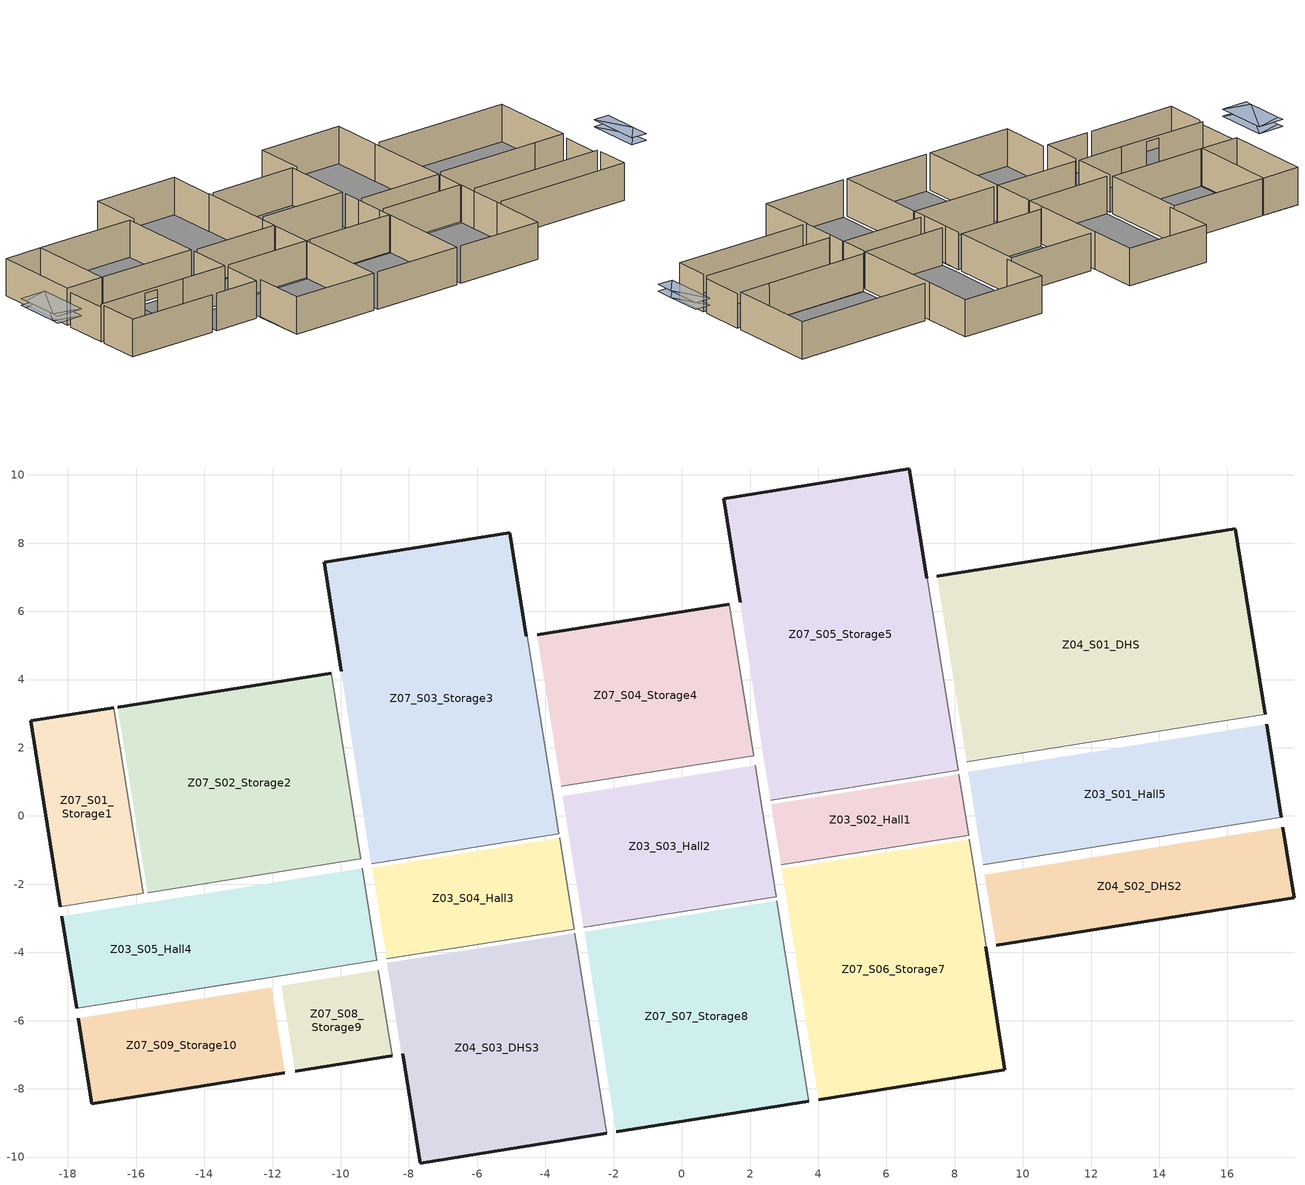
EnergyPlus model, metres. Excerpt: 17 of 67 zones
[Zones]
Z03_S01_Hall5
 floor ground (C02_Strop_Basement_Floor (Inv)): 17.15,2.69 17.58,-0.04 8.84,-1.43 8.41,1.3 z-2.52
 wall to Z04_S02_DHS2 (C81_ciana_podstawowa_Interna): 8.84,-1.43 17.58,-0.04 z-2.52:-0.24
 wall ground (C83_ciana_podstawowa_Ribbed): 17.58,-0.04 17.15,2.69 z-2.52:-0.42
Z03_S02_Hall1
 floor ground (C02_Strop_Basement_Floor (Inv)): 8.12,1.22 8.41,-0.56 2.91,-1.44 2.63,0.35 z-2.52
 wall to Z03_S01_Hall5 (C81_ciana_podstawowa_Interna): 8.41,-0.56 8.12,1.22 z-2.52:-0.24
 wall to Z07_S06_Storage7 (C82_ciana_podstawowa_Interna): 2.91,-1.44 8.41,-0.56 z-2.52:-0.24
Z03_S03_Hall2
 floor ground (C02_Strop_Basement_Floor (Inv)): -3.49,0.58 2.15,1.48 2.77,-2.37 -2.87,-3.27 -3.31,-0.53 z-2.52
 wall to Z07_S05_Storage5 (C81_ciana_podstawowa_Interna): 2.33,0.36 2.15,1.48 z-2.52:-0.24
 wall to Z03_S02_Hall1 (C81_ciana_podstawowa_Interna): 2.64,-1.54 2.33,0.36 z-2.52:-0.24
 wall to Z07_S06_Storage7 (C81_ciana_podstawowa_Interna): 2.77,-2.37 2.64,-1.54 z-2.52:-0.24
 wall to Z07_S07_Storage8 (C82_ciana_podstawowa_Interna): -2.87,-3.27 2.77,-2.37 z-2.52:-0.24
Z03_S04_Hall3
 floor ground (C02_Strop_Basement_Floor (Inv)): -9.08,-1.51 -3.58,-0.64 -3.16,-3.31 -8.65,-4.19 z-2.52
 wall to Z03_S03_Hall2 (C81_ciana_podstawowa_Interna): -3.16,-3.31 -3.58,-0.64 z-2.52:-0.24
 wall to Z04_S03_DHS3 (C82_ciana_podstawowa_Interna): -8.65,-4.19 -3.16,-3.31 z-2.52:-0.24
Z03_S05_Hall4
 floor ground (C02_Strop_Basement_Floor (Inv)): -12.95,-4.88 -13.38,-2.17 -9.37,-1.54 -8.94,-4.24 -11.93,-4.71 z-2.52; -18.18,-2.94 -13.38,-2.17 -12.95,-4.88 -17.75,-5.64 z-2.52
 wall to Z03_S04_Hall3 (C01_Concrete_Precast_1_0_290): -8.94,-4.24 -9.37,-1.54 z-2.52:-0.24
 wall to Z07_S09_Storage10 (C81_ciana_podstawowa_Interna): -11.93,-4.71,-0.24 -17.75,-5.64,-0.24 -17.75,-5.64,-2.52 -14.63,-5.14,-2.52 -14.63,-5.14,-0.39 -13.73,-5,-0.39 -13.73,-5,-2.52 -11.93,-4.71,-2.52
 wall to Z07_S08_Storage9 (C81_ciana_podstawowa_Interna): -11.93,-4.71 -8.94,-4.24 z-2.52:-0.24
 wall ground (C83_ciana_podstawowa_Ribbed): -18.18,-2.94 -17.75,-5.64 z-2.52:-0.42
Z04_S01_DHS
 floor ground (C02_Strop_Basement_Floor (Inv)): 8.35,1.61 7.49,7.03 16.24,8.42 17.1,3.01 z-2.52
 wall ground (C83_ciana_podstawowa_Ribbed): 17.1,2.98 16.24,8.42 7.48,7.02 z-2.52:-0.24
 wall to Z03_S01_Hall5 (C81_ciana_podstawowa_Interna): 8.36,1.59 15.07,2.66 17.1,2.98 z-2.52:-0.24
Z04_S02_DHS2
 floor ground (C02_Strop_Basement_Floor (Inv)): 17.63,-0.32 17.96,-2.4 9.22,-3.79 8.89,-1.72 14.36,-0.85 z-2.52
 wall ground (C83_ciana_podstawowa_Ribbed): 9.22,-3.79 17.96,-2.4 17.63,-0.32 z-2.52:-0.24
Z04_S03_DHS3
 floor ground (C02_Strop_Basement_Floor (Inv)): -2.2,-9.3 -7.67,-10.18 -8.21,-6.98 -8.63,-4.31 -3.14,-3.43 z-2.52
 wall to Z07_S07_Storage8 (C81_ciana_podstawowa_Interna): -2.2,-9.3 -3.14,-3.43 z-2.52:-0.24
 wall ground (C83_ciana_podstawowa_Ribbed): -8.18,-6.98 -7.67,-10.18 -2.2,-9.3 z-2.52:-0.24
Z07_S01_Storage1
 floor ground (C02_Strop_Basement_Floor (Inv)): -18.22,-2.65 -19.09,2.79 -16.65,3.18 -15.79,-2.27 z-2.52
 wall ground (C83_ciana_podstawowa_Ribbed): -16.65,3.18 -19.09,2.79 -18.22,-2.65 z-2.52:-0.24
 wall to Z03_S05_Hall4 (C81_ciana_podstawowa_Interna): -18.22,-2.65 -15.79,-2.27 z-2.52:-0.24
 wall to Z07_S02_Storage2 (C82_ciana_podstawowa_Interna): -15.79,-2.26 -16.65,3.18 z-2.52:-0.24
Z07_S02_Storage2
 floor ground (C02_Strop_Basement_Floor (Inv)): -10.28,4.19 -9.42,-1.25 -15.67,-2.25 -16.53,3.19 z-2.52
 wall to Z07_S03_Storage3 (C01_Concrete_Precast_1_0_290): -9.42,-1.25 -10.28,4.19 z-2.52:-0.24
 wall ground (C83_ciana_podstawowa_Ribbed): -10.28,4.19 -16.53,3.2 z-2.52:-0.24
 wall to Z03_S05_Hall4 (C81_ciana_podstawowa_Interna): -15.67,-2.25 -9.42,-1.25 z-2.52:-0.24
Z07_S03_Storage3
 floor ground (C02_Strop_Basement_Floor (Inv)): -3.6,-0.52 -9.1,-1.4 -9.98,4.24 -10.48,7.44 -5.04,8.31 -4.56,5.27 -4.53,5.27 z-2.52
 wall to Z07_S04_Storage4 (C81_ciana_podstawowa_Interna): -3.77,0.54 -4.53,5.27 z-2.52:-0.24
 wall to Z03_S03_Hall2 (C81_ciana_podstawowa_Interna): -3.6,-0.52 -3.77,0.54 z-2.52:-0.24
 wall ground (C83_ciana_podstawowa_Ribbed): -4.56,5.27 -5.04,8.31 -10.48,7.44 -9.98,4.24 z-2.52:-0.24
 wall to Z03_S04_Hall3 (C82_ciana_podstawowa_Interna): -9.1,-1.4 -3.6,-0.52 z-2.52:-0.24
Z07_S04_Storage4
 floor ground (C02_Strop_Basement_Floor (Inv)): -4.24,5.32 1.4,6.22 2.11,1.77 -3.53,0.87 z-2.52
 wall ground (C83_ciana_podstawowa_Ribbed): 1.4,6.22 -4.24,5.32 z-2.52:-0.24
 wall to Z07_S05_Storage5 (C81_ciana_podstawowa_Interna): 2.11,1.77 1.4,6.22 z-2.52:-0.24
 wall to Z03_S03_Hall2 (C81_ciana_podstawowa_Interna): -3.53,0.87 2.11,1.77 z-2.52:-0.24
Z07_S05_Storage5
 floor ground (C02_Strop_Basement_Floor (Inv)): 8.1,1.34 2.61,0.46 2.39,1.81 1.71,6.27 1.23,9.31 6.67,10.18 7.19,6.98 z-2.52
 wall ground (C83_ciana_podstawowa_Ribbed): 7.18,6.98 6.67,10.18 1.23,9.31 1.71,6.27 z-2.52:-0.24
 wall to Z03_S02_Hall1 (C82_ciana_podstawowa_Interna): 2.61,0.46 8.1,1.34 z-2.52:-0.24
 wall to Z04_S01_DHS (C81_ciana_podstawowa_Interna): 8.1,1.34 7.19,6.98 z-2.52:-0.24
Z07_S06_Storage7
 floor ground (C02_Strop_Basement_Floor (Inv)): 2.93,-1.55 8.43,-0.68 8.6,-1.76 8.92,-3.84 9.47,-7.44 4.01,-8.31 3.06,-2.38 z-2.52
 wall to Z03_S01_Hall5 (C81_ciana_podstawowa_Interna): 8.6,-1.76 8.43,-0.68 z-2.52:-0.24
 wall to Z04_S02_DHS2 (C81_ciana_podstawowa_Interna): 8.93,-3.84 8.6,-1.76 z-2.52:-0.24
 wall ground (C83_ciana_podstawowa_Ribbed): 4.01,-8.31 9.47,-7.44 8.92,-3.84 z-2.52:-0.24
Z07_S07_Storage8
 floor ground (C02_Strop_Basement_Floor (Inv)): 2.79,-2.49 3.72,-8.36 -1.92,-9.26 -2.85,-3.39 z-2.52
 wall to Z07_S06_Storage7 (C81_ciana_podstawowa_Interna): 3.72,-8.36 2.79,-2.49 z-2.52:-0.24
 wall ground (C83_ciana_podstawowa_Ribbed): -1.92,-9.26 3.72,-8.36 z-2.52:-0.24
Z07_S08_Storage9
 floor ground (C02_Strop_Basement_Floor (Inv)): -8.49,-7.03 -11.33,-7.48 -11.73,-4.97 -8.89,-4.52 z-2.52
 wall to Z04_S03_DHS3 (C01_Concrete_Precast_1_0_290): -8.49,-7.03 -8.89,-4.52 z-2.52:-0.24
 wall ground (C83_ciana_podstawowa_Ribbed): -11.33,-7.48 -8.49,-7.03 z-2.52:-0.24
Z07_S09_Storage10
 floor ground (C02_Strop_Basement_Floor (Inv)): -12.04,-5.03 -11.65,-7.53 -17.3,-8.43 -17.7,-5.93 -12.9,-5.16 z-2.52
 wall ground (C83_ciana_podstawowa_Ribbed): -17.7,-5.93 -17.3,-8.43 z-2.52:-0.24; -17.3,-8.43,-2.52 -11.65,-7.53,-2.52 -11.64,-7.53,-0.24 -17.3,-8.43,-0.24
shading: 19.32,3.36 20.66,1.34 20.32,3.52 z-0.42; 19.85,0.04 20.66,1.34 19.32,3.36 z-0.42; 20.66,1.34 19.85,0.04 20.86,0.19 z-0.42; 19.32,3.36 20.66,1.34 20.32,3.52 z0; 19.85,0.04 20.66,1.34 19.32,3.36 z0; 20.66,1.34 19.85,0.04 20.86,0.19 z0; -20.99,-6.43 -19.33,-6.16 -21.05,-6 z-0.42; -19.84,-2.92 -21.05,-6 -19.33,-6.16 z-0.42; -21.05,-6 -19.84,-2.92 -21.43,-3.61 z-0.42; -21.5,-3.19 -21.43,-3.61 -19.84,-2.92 z-0.42; -20.99,-6.43 -19.33,-6.16 -21.05,-6 z0; -19.84,-2.92 -21.05,-6 -19.33,-6.16 z0; -21.05,-6 -19.84,-2.92 -21.43,-3.61 z0; -21.5,-3.19 -21.43,-3.61 -19.84,-2.92 z0
[Building]
Zlobek validated ventilation 0.85: 0, Country, 0.04, 0.4, FullExterior, 25, 6
[SizingPeriod:WeatherFileConditionType]
Summer: SummerExtreme, Monday, Yes, Yes
Winter: WinterExtreme, Monday, Yes, Yes
[Site:Location]
Warsaw: 52.237, 21.0175, 0, 111
[Site:GroundTemperature:BuildingSurface]
10, 10, 10, 10, 10, 10, 10, 10, 10, 10, 10, 10
[Site:GroundReflectance]
0.2, 0.2, 0.2, 0.2, 0.2, 0.2, 0.2, 0.2, 0.2, 0.2, 0.2, 0.2
[Site:WaterMainsTemperature]
Schedule: Sched7_water_mains_temp, 0, 0
[Material:NoMass]
M05_Fictitious_insulation (0.6): Rough, 2.66228, 0.65, 0.6, 0.65
M04_Fictitious_insulation (0.6): Rough, 0.989987, 0.65, 0.6, 0.65
[Construction]
C82_ciana_podstawowa_Interna: M08_Mur_z_ceg3y_dr_onej (120mm 0.6)
C81_ciana_podstawowa_Interna: M08_Mur_z_ceg3y_dr_onej (290mm 0.6)
C83_ciana_podstawowa_Ribbed: M04_Fictitious_insulation (0.6), M10_Reference (320mm 0.6)
C02_Strop_Basement_Floor (Inv): M02_Concrete_High_density (200mm 0.6), M05_Fictitious_insulation (0.6)
C01_Concrete_Precast_1_0_290: M84_Wall_Brick (290mm 0.6)
FURNIT_InternalMass: FURNIT_Material
[Material]
M84_Wall_Brick (290mm 0.6): Rough, 0.29, 1, 1900, 888, 0.9, 0.6, 0.6
M02_Concrete_High_density (200mm 0.6): Rough, 0.2, 0.731, 2400, 840, 0.9, 0.6, 0.6
M08_Mur_z_ceg3y_dr_onej (290mm 0.6): Rough, 0.29, 0.8, 1600, 888, 0.9, 0.6, 0.6
M08_Mur_z_ceg3y_dr_onej (120mm 0.6): Rough, 0.12, 0.8, 1600, 888, 0.9, 0.6, 0.6
M10_Reference (320mm 0.6): Rough, 0.32, 0.8956, 800, 840, 0.9, 0.6, 0.6
FURNIT_Material: MediumSmooth, 0.05, 0.18, 900, 1200, 0.9, 0.6, 0.6
[Zone]
Z03_S01_Hall5: 0, 0, 0, 0, 1, 1, 2.28, 55.82, 24.481
Z03_S02_Hall1: 0, 0, 0, 0, 1, 1, 2.28, 22.891, 10.039
Z03_S03_Hall2: 0, 0, 0, 0, 1, 1, 2.28, 50.777, 22.269
Z03_S04_Hall3: 0, 0, 0, 0, 1, 1, 2.28, 34.386, 15.081
Z03_S05_Hall4: 0, 0, 0, 0, 1, 1, 2.28, 55.623, 24.396
Z04_S01_DHS: 0, 0, 0, 0, 1, 1, 2.28, 111.32, 48.826
Z04_S02_DHS2: 0, 0, 0, 0, 1, 1, 2.28, 42.397, 18.595
Z04_S03_DHS3: 0, 0, 0, 0, 1, 1, 2.28, 75.209, 32.986
Z07_S01_Storage1: 0, 0, 0, 0, 1, 1, 2.28, 31.025, 13.609
Z07_S02_Storage2: 0, 0, 0, 0, 1, 1, 2.28, 79.521, 34.878
Z07_S03_Storage3: 0, 0, 0, 0, 1, 1, 2.28, 113.124, 49.617
Z07_S04_Storage4: 0, 0, 0, 0, 1, 1, 2.28, 58.649, 25.723
Z07_S05_Storage5: 0, 0, 0, 0, 1, 1, 2.28, 113.046, 49.582
Z07_S06_Storage7: 0, 0, 0, 0, 1, 1, 2.28, 86.673, 38.013
Z07_S07_Storage8: 0, 0, 0, 0, 1, 1, 2.28, 77.397, 33.946
Z07_S08_Storage9: 0, 0, 0, 0, 1, 1, 2.407, 17.513, 7.275
Z07_S09_Storage10: 0, 0, 0, 0, 1, 1, 2.344, 34.041, 14.526
[Lights]
Z03_S01_Hall5_IG1 Lights: Z03_S01_Hall5, Sched3, Watts/Area, , 8.16949, , 0, 0.656, 0.18, 0, 1
Z03_S02_Hall1_IG1 Lights: Z03_S02_Hall1, Sched3, Watts/Area, , 19.9227, , 0, 0.656, 0.18, 0, 1
Z03_S03_Hall2_IG1 Lights: Z03_S03_Hall2, Sched3, Watts/Area, , 8.98094, , 0, 0.656, 0.18, 0, 1
Z03_S04_Hall3_IG1 Lights: Z03_S04_Hall3, Sched3, Watts/Area, , 13.2615, , 0, 0.656, 0.18, 0, 1
Z03_S05_Hall4_IG1 Lights: Z03_S05_Hall4, Sched3, Watts/Area, , 8.19792, , 0, 0.656, 0.18, 0, 1
[ZoneVentilation:DesignFlowRate]
Z03_S01_Hall5_IG2 Ventil: Z03_S01_Hall5, Sched1_flow_rate_fraction, Flow/Zone, 0.00775274, , , 0, Natural, 0, 1, 1, 0, 0, 0, -50, , 100, , -50, , -50, , 100, , 40
Z03_S02_Hall1_IG2 Ventil: Z03_S02_Hall1, Sched1_flow_rate_fraction, Flow/Zone, 0.00317933, , , 0, Natural, 0, 1, 1, 0, 0, 0, -50, , 100, , -50, , -50, , 100, , 40
Z03_S03_Hall2_IG2 Ventil: Z03_S03_Hall2, Sched1_flow_rate_fraction, Flow/Zone, 0.00705235, , , 0, Natural, 0, 1, 1, 0, 0, 0, -50, , 100, , -50, , -50, , 100, , 40
Z03_S04_Hall3_IG2 Ventil: Z03_S04_Hall3, Sched1_flow_rate_fraction, Flow/Zone, 0.00477583, , , 0, Natural, 0, 1, 1, 0, 0, 0, -50, , 100, , -50, , -50, , 100, , 40
Z03_S05_Hall4_IG2 Ventil: Z03_S05_Hall4, Sched1_flow_rate_fraction, Flow/Zone, 0.00772548, , , 0, Natural, 0, 1, 1, 0, 0, 0, -50, , 100, , -50, , -50, , 100, , 40
Z04_S01_DHS_IG2 Ventil: Z04_S01_DHS, Sched1_flow_rate_fraction, Flow/Zone, 0.00927666, , , 0, Natural, 0, 1, 1, 0, 0, 0, -50, , 100, , -50, , -50, , 100, , 40
Z04_S02_DHS2_IG2 Ventil: Z04_S02_DHS2, Sched1_flow_rate_fraction, Flow/Zone, 0.00353311, , , 0, Natural, 0, 1, 1, 0, 0, 0, -50, , 100, , -50, , -50, , 100, , 40
Z04_S03_DHS3_IG2 Ventil: Z04_S03_DHS3, Sched1_flow_rate_fraction, Flow/Zone, 0.00626745, , , 0, Natural, 0, 1, 1, 0, 0, 0, -50, , 100, , -50, , -50, , 100, , 40
Z07_S01_Storage1_IG1 Ventil: Z07_S01_Storage1, Sched1_flow_rate_fraction, Flow/Zone, 0.00258541, , , 0, Natural, 0, 1, 1, 0, 0, 0, -50, , 100, , -50, , -50, , 100, , 40
Z07_S02_Storage2_IG1 Ventil: Z07_S02_Storage2, Sched1_flow_rate_fraction, Flow/Zone, 0.00662677, , , 0, Natural, 0, 1, 1, 0, 0, 0, -50, , 100, , -50, , -50, , 100, , 40
Z07_S03_Storage3_IG1 Ventil: Z07_S03_Storage3, Sched1_flow_rate_fraction, Flow/Zone, 0.00942702, , , 0, Natural, 0, 1, 1, 0, 0, 0, -50, , 100, , -50, , -50, , 100, , 40
Z07_S04_Storage4_IG1 Ventil: Z07_S04_Storage4, Sched1_flow_rate_fraction, Flow/Zone, 0.00488739, , , 0, Natural, 0, 1, 1, 0, 0, 0, -50, , 100, , -50, , -50, , 100, , 40
Z07_S05_Storage5_IG1 Ventil: Z07_S05_Storage5, Sched1_flow_rate_fraction, Flow/Zone, 0.00942047, , , 0, Natural, 0, 1, 1, 0, 0, 0, -50, , 100, , -50, , -50, , 100, , 40
Z07_S06_Storage7_IG1 Ventil: Z07_S06_Storage7, Sched1_flow_rate_fraction, Flow/Zone, 0.00722271, , , 0, Natural, 0, 1, 1, 0, 0, 0, -50, , 100, , -50, , -50, , 100, , 40
Z07_S07_Storage8_IG1 Ventil: Z07_S07_Storage8, Sched1_flow_rate_fraction, Flow/Zone, 0.00644973, , , 0, Natural, 0, 1, 1, 0, 0, 0, -50, , 100, , -50, , -50, , 100, , 40
Z07_S08_Storage9_IG1 Ventil: Z07_S08_Storage9, Sched1_flow_rate_fraction, Flow/Zone, 0.00145939, , , 0, Natural, 0, 1, 1, 0, 0, 0, -50, , 100, , -50, , -50, , 100, , 40
Z07_S09_Storage10_IG1 Ventil: Z07_S09_Storage10, Sched1_flow_rate_fraction, Flow/Zone, 0.00283677, , , 0, Natural, 0, 1, 1, 0, 0, 0, -50, , 100, , -50, , -50, , 100, , 40
[ZoneAirBalance:OutdoorAir]
Z03_S01_Hall5 Balance: Z03_S01_Hall5, Quadrature, 0, Sched1_flow_rate_fraction
Z03_S02_Hall1 Balance: Z03_S02_Hall1, Quadrature, 0, Sched1_flow_rate_fraction
Z03_S03_Hall2 Balance: Z03_S03_Hall2, Quadrature, 0, Sched1_flow_rate_fraction
Z03_S04_Hall3 Balance: Z03_S04_Hall3, Quadrature, 0, Sched1_flow_rate_fraction
Z03_S05_Hall4 Balance: Z03_S05_Hall4, Quadrature, 0, Sched1_flow_rate_fraction
Z04_S01_DHS Balance: Z04_S01_DHS, Quadrature, 0, Sched1_flow_rate_fraction
Z04_S02_DHS2 Balance: Z04_S02_DHS2, Quadrature, 0, Sched1_flow_rate_fraction
Z04_S03_DHS3 Balance: Z04_S03_DHS3, Quadrature, 0, Sched1_flow_rate_fraction
Z07_S01_Storage1 Balance: Z07_S01_Storage1, Quadrature, 0, Sched1_flow_rate_fraction
Z07_S02_Storage2 Balance: Z07_S02_Storage2, Quadrature, 0, Sched1_flow_rate_fraction
Z07_S03_Storage3 Balance: Z07_S03_Storage3, Quadrature, 0, Sched1_flow_rate_fraction
Z07_S04_Storage4 Balance: Z07_S04_Storage4, Quadrature, 0, Sched1_flow_rate_fraction
Z07_S05_Storage5 Balance: Z07_S05_Storage5, Quadrature, 0, Sched1_flow_rate_fraction
Z07_S06_Storage7 Balance: Z07_S06_Storage7, Quadrature, 0, Sched1_flow_rate_fraction
Z07_S07_Storage8 Balance: Z07_S07_Storage8, Quadrature, 0, Sched1_flow_rate_fraction
Z07_S08_Storage9 Balance: Z07_S08_Storage9, Quadrature, 0, Sched1_flow_rate_fraction
Z07_S09_Storage10 Balance: Z07_S09_Storage10, Quadrature, 0, Sched1_flow_rate_fraction
[InternalMass]
Z03_S01_Hall5 Furniture: FURNIT_InternalMass, Z03_S01_Hall5, 12.2407
Z03_S02_Hall1 Furniture: FURNIT_InternalMass, Z03_S02_Hall1, 5.01941
Z03_S03_Hall2 Furniture: FURNIT_InternalMass, Z03_S03_Hall2, 11.1347
Z03_S04_Hall3 Furniture: FURNIT_InternalMass, Z03_S04_Hall3, 7.54062
Z03_S05_Hall4 Furniture: FURNIT_InternalMass, Z03_S05_Hall4, 12.1982
Z07_S01_Storage1 Furniture: FURNIT_InternalMass, Z07_S01_Storage1, 6.80448
Z07_S02_Storage2 Furniture: FURNIT_InternalMass, Z07_S02_Storage2, 17.4389
Z07_S03_Storage3 Furniture: FURNIT_InternalMass, Z07_S03_Storage3, 24.8083
Z07_S04_Storage4 Furniture: FURNIT_InternalMass, Z07_S04_Storage4, 12.8616
Z07_S05_Storage5 Furniture: FURNIT_InternalMass, Z07_S05_Storage5, 24.7912
Z07_S06_Storage7 Furniture: FURNIT_InternalMass, Z07_S06_Storage7, 19.0066
Z07_S07_Storage8 Furniture: FURNIT_InternalMass, Z07_S07_Storage8, 16.9729
Z07_S08_Storage9 Furniture: FURNIT_InternalMass, Z07_S08_Storage9, 3.63774
Z07_S09_Storage10 Furniture: FURNIT_InternalMass, Z07_S09_Storage10, 7.26282
[WaterUse:Equipment]
Z01_S01_SleepingRoom1 DHW; Z01_S02_SleepingRoom2 DHW; Z01_S03_GroupRoom1 DHW; Z01_S04_GroupRoom2 DHW; Z01_S05_SleepingRoom1 DHW; Z01_S06_GroupRoom1 DHW; Z02_S01_Toilet1 DHW; Z02_S02_Toilet2 DHW; Z02_S03_Toilet3 DHW; Z02_S04_Toilet4 DHW; Z02_S05_Toilet1 DHW; Z02_S06_Toilet2 DHW; Z02_S07_Toilet3 DHW; Z03_S01_Hall5 DHW; Z03_S02_Hall1 DHW; Z03_S03_Hall2 DHW; Z03_S04_Hall3 DHW; Z03_S05_Hall4 DHW; Z03_S06_Hall DHW; Z03_S07_Hall2 DHW; Z03_S08_Hall3 DHW; Z03_S09_Hall1 DHW; Z03_S10_Hall2 DHW; Z03_S11_Hall3 DHW; Z03_S12_Hall4 DHW; Z03_S13_Hall5 DHW; Z05_S01_ManagerRoom DHW; Z05_S02_DoctorRoom DHW; Z06_S01_Kitchen DHW; Z06_S02_Kitchen2 DHW; Z07_S01_Storage1 DHW; Z07_S02_Storage2 DHW; Z07_S03_Storage3 DHW; Z07_S04_Storage4 DHW; Z07_S05_Storage5 DHW; Z07_S06_Storage7 DHW; Z07_S07_Storage8 DHW; Z07_S08_Storage9 DHW; Z07_S09_Storage10 DHW; Z07_S10_Service1 DHW; Z07_S11_Service2 DHW; Z07_S12_Service3 DHW; Z07_S13_Service4 DHW; Z07_S14_Storage DHW; Z07_S15_Service DHW; Z07_S16_Service5 DHW; Z07_S17_Storage2 DHW; Z07_S18_Storage3 DHW; Z07_S19_Storage4 DHW; Z07_S20_Storage5 DHW; Z07_S21_Storage6 DHW; Z07_S22_Storage7 DHW; Z07_S23_Storage8 DHW; Z07_S24_Storage9 DHW; Z07_S25_Storage10 DHW; Z08_S01_IroningRoom DHW; Z08_S02_PreparationRoom DHW; Z09_S01_CloackRoom1 DHW; Z09_S02_CloackRoom2 DHW; Z09_S03_CloackRoom DHW; Z09_S04_EatingRoom DHW; Z09_S05_ChangingRoom DHW; Z09_S06_WaitingRoom DHW; Z10_S01_Laundry DHW: General, 0, Sched1_flow_rate_fraction, , Sched2_hot_water_supply_temperature
[HVACTemplate:Thermostat]
Thermostat_Z01_S01_SleepingRoom1; Thermostat_Z01_S02_SleepingRoom2; Thermostat_Z01_S03_GroupRoom1; Thermostat_Z01_S04_GroupRoom2; Thermostat_Z01_S05_SleepingRoom1; Thermostat_Z01_S06_GroupRoom1; Thermostat_Z05_S01_ManagerRoom; Thermostat_Z05_S02_DoctorRoom; Thermostat_Z06_S01_Kitchen; Thermostat_Z06_S02_Kitchen2: Sched0_WeekTempProfile, , , 100
Thermostat_Z02_S01_Toilet1; Thermostat_Z02_S02_Toilet2; Thermostat_Z02_S03_Toilet3; Thermostat_Z02_S04_Toilet4; Thermostat_Z02_S05_Toilet1; Thermostat_Z02_S06_Toilet2; Thermostat_Z02_S07_Toilet3: Sched4_22c, , , 100
Thermostat_Z03_S01_Hall5; Thermostat_Z03_S02_Hall1; Thermostat_Z03_S03_Hall2; Thermostat_Z03_S04_Hall3; Thermostat_Z03_S05_Hall4; Thermostat_Z03_S06_Hall; Thermostat_Z03_S07_Hall2; Thermostat_Z03_S08_Hall3; Thermostat_Z03_S09_Hall1; Thermostat_Z03_S10_Hall2; Thermostat_Z03_S11_Hall3; Thermostat_Z03_S12_Hall4; Thermostat_Z03_S13_Hall5; Thermostat_Z07_S01_Storage1; Thermostat_Z07_S02_Storage2; Thermostat_Z07_S03_Storage3; Thermostat_Z07_S04_Storage4; Thermostat_Z07_S05_Storage5; Thermostat_Z07_S06_Storage7; Thermostat_Z07_S07_Storage8; Thermostat_Z07_S08_Storage9; Thermostat_Z07_S09_Storage10; Thermostat_Z07_S10_Service1; Thermostat_Z07_S11_Service2; Thermostat_Z07_S12_Service3; Thermostat_Z07_S13_Service4; Thermostat_Z07_S14_Storage; Thermostat_Z07_S15_Service; Thermostat_Z07_S16_Service5; Thermostat_Z07_S17_Storage2; Thermostat_Z07_S18_Storage3; Thermostat_Z07_S19_Storage4; Thermostat_Z07_S20_Storage5; Thermostat_Z07_S21_Storage6; Thermostat_Z07_S22_Storage7; Thermostat_Z07_S23_Storage8; Thermostat_Z07_S24_Storage9; Thermostat_Z07_S25_Storage10; Thermostat_Z08_S01_IroningRoom; Thermostat_Z08_S02_PreparationRoom; Thermostat_Z09_S01_CloackRoom1; Thermostat_Z09_S02_CloackRoom2; Thermostat_Z09_S03_CloackRoom; Thermostat_Z09_S04_EatingRoom; Thermostat_Z09_S05_ChangingRoom; Thermostat_Z09_S06_WaitingRoom: Sched5_16c, , , 100
Thermostat_Z10_S01_Laundry: Sched6_20c, , , 100
[HVACTemplate:Zone:IdealLoadsAirSystem]
Z03_S01_Hall5: Thermostat_Z03_S01_Hall5, , 50, 13, 0.0156, 0.0077, NoLimit, , , NoLimit, , , , , ConstantSensibleHeatRatio, 0.7, 60, None, 30, None, , , , , None, , None, 0.5, 0.5
Z03_S02_Hall1: Thermostat_Z03_S02_Hall1, , 50, 13, 0.0156, 0.0077, NoLimit, , , NoLimit, , , , , ConstantSensibleHeatRatio, 0.7, 60, None, 30, None, , , , , None, , None, 0.5, 0.5
Z03_S03_Hall2: Thermostat_Z03_S03_Hall2, , 50, 13, 0.0156, 0.0077, NoLimit, , , NoLimit, , , , , ConstantSensibleHeatRatio, 0.7, 60, None, 30, None, , , , , None, , None, 0.5, 0.5
Z03_S04_Hall3: Thermostat_Z03_S04_Hall3, , 50, 13, 0.0156, 0.0077, NoLimit, , , NoLimit, , , , , ConstantSensibleHeatRatio, 0.7, 60, None, 30, None, , , , , None, , None, 0.5, 0.5
Z03_S05_Hall4: Thermostat_Z03_S05_Hall4, , 50, 13, 0.0156, 0.0077, NoLimit, , , NoLimit, , , , , ConstantSensibleHeatRatio, 0.7, 60, None, 30, None, , , , , None, , None, 0.5, 0.5
Z07_S01_Storage1: Thermostat_Z07_S01_Storage1, , 50, 13, 0.0156, 0.0077, NoLimit, , , NoLimit, , , , , ConstantSensibleHeatRatio, 0.7, 60, None, 30, None, , , , , None, , None, 0.5, 0.5
Z07_S02_Storage2: Thermostat_Z07_S02_Storage2, , 50, 13, 0.0156, 0.0077, NoLimit, , , NoLimit, , , , , ConstantSensibleHeatRatio, 0.7, 60, None, 30, None, , , , , None, , None, 0.5, 0.5
Z07_S03_Storage3: Thermostat_Z07_S03_Storage3, , 50, 13, 0.0156, 0.0077, NoLimit, , , NoLimit, , , , , ConstantSensibleHeatRatio, 0.7, 60, None, 30, None, , , , , None, , None, 0.5, 0.5
Z07_S04_Storage4: Thermostat_Z07_S04_Storage4, , 50, 13, 0.0156, 0.0077, NoLimit, , , NoLimit, , , , , ConstantSensibleHeatRatio, 0.7, 60, None, 30, None, , , , , None, , None, 0.5, 0.5
Z07_S05_Storage5: Thermostat_Z07_S05_Storage5, , 50, 13, 0.0156, 0.0077, NoLimit, , , NoLimit, , , , , ConstantSensibleHeatRatio, 0.7, 60, None, 30, None, , , , , None, , None, 0.5, 0.5
Z07_S06_Storage7: Thermostat_Z07_S06_Storage7, , 50, 13, 0.0156, 0.0077, NoLimit, , , NoLimit, , , , , ConstantSensibleHeatRatio, 0.7, 60, None, 30, None, , , , , None, , None, 0.5, 0.5
Z07_S07_Storage8: Thermostat_Z07_S07_Storage8, , 50, 13, 0.0156, 0.0077, NoLimit, , , NoLimit, , , , , ConstantSensibleHeatRatio, 0.7, 60, None, 30, None, , , , , None, , None, 0.5, 0.5
Z07_S08_Storage9: Thermostat_Z07_S08_Storage9, , 50, 13, 0.0156, 0.0077, NoLimit, , , NoLimit, , , , , ConstantSensibleHeatRatio, 0.7, 60, None, 30, None, , , , , None, , None, 0.5, 0.5
Z07_S09_Storage10: Thermostat_Z07_S09_Storage10, , 50, 13, 0.0156, 0.0077, NoLimit, , , NoLimit, , , , , ConstantSensibleHeatRatio, 0.7, 60, None, 30, None, , , , , None, , None, 0.5, 0.5
[OtherEquipment]
Z04_S01_DHS_IG1 ElecEq: Coal, Z04_S01_DHS, Sched1_flow_rate_fraction, Watts/Area, , 10.2404, , 0, 0.7, 0
Z04_S02_DHS2_IG1 ElecEq: Coal, Z04_S02_DHS2, Sched1_flow_rate_fraction, Watts/Area, , 26.8896, , 0, 0.7, 0
Z04_S03_DHS3_IG1 ElecEq: Coal, Z04_S03_DHS3, Sched1_flow_rate_fraction, Watts/Area, , 15.1579, , 0, 0.7, 0
[Schedule:Day:Interval]
Sched_Day_1: Temperature, No, 08:00, 16, 16:00, 20, 24:00, 16
Sched_Day_2: Temperature, No, 24:00, 16
Sched_Day_3: Fraction, No, 24:00, 1
Sched_Day_4: Temperature, No, 24:00, 60
Sched_Day_5: Fraction, No, 08:00, 0, 17:00, 1, 24:00, 0
Sched_Day_6: Fraction, No, 24:00, 0
Sched_Day_7: Temperature, No, 24:00, 22
Sched_Day_8: Temperature, No, 24:00, 20
Sched_Day_9: Temperature, No, 24:00, 15
[Schedule:Week:Daily]
Sched_Week_1: Sched_Day_2, Sched_Day_1, Sched_Day_1, Sched_Day_1, Sched_Day_1, Sched_Day_1, Sched_Day_2, Sched_Day_2, Sched_Day_2, Sched_Day_2, Sched_Day_2, Sched_Day_2
Sched_Week_2: Sched_Day_3, Sched_Day_3, Sched_Day_3, Sched_Day_3, Sched_Day_3, Sched_Day_3, Sched_Day_3, Sched_Day_3, Sched_Day_3, Sched_Day_3, Sched_Day_3, Sched_Day_3
Sched_Week_3: Sched_Day_4, Sched_Day_4, Sched_Day_4, Sched_Day_4, Sched_Day_4, Sched_Day_4, Sched_Day_4, Sched_Day_4, Sched_Day_4, Sched_Day_4, Sched_Day_4, Sched_Day_4
Sched_Week_4: Sched_Day_6, Sched_Day_5, Sched_Day_5, Sched_Day_5, Sched_Day_5, Sched_Day_5, Sched_Day_6, Sched_Day_6, Sched_Day_6, Sched_Day_6, Sched_Day_6, Sched_Day_6
Sched_Week_5: Sched_Day_6, Sched_Day_5, Sched_Day_5, Sched_Day_5, Sched_Day_5, Sched_Day_6, Sched_Day_6, Sched_Day_6, Sched_Day_6, Sched_Day_6, Sched_Day_6, Sched_Day_6
Sched_Week_6: Sched_Day_6, Sched_Day_6, Sched_Day_6, Sched_Day_6, Sched_Day_6, Sched_Day_6, Sched_Day_6, Sched_Day_6, Sched_Day_6, Sched_Day_6, Sched_Day_6, Sched_Day_6
Sched_Week_7: Sched_Day_7, Sched_Day_7, Sched_Day_7, Sched_Day_7, Sched_Day_7, Sched_Day_7, Sched_Day_7, Sched_Day_7, Sched_Day_7, Sched_Day_7, Sched_Day_7, Sched_Day_7
Sched_Week_8: Sched_Day_2, Sched_Day_2, Sched_Day_2, Sched_Day_2, Sched_Day_2, Sched_Day_2, Sched_Day_2, Sched_Day_2, Sched_Day_2, Sched_Day_2, Sched_Day_2, Sched_Day_2
Sched_Week_9: Sched_Day_8, Sched_Day_8, Sched_Day_8, Sched_Day_8, Sched_Day_8, Sched_Day_8, Sched_Day_8, Sched_Day_8, Sched_Day_8, Sched_Day_8, Sched_Day_8, Sched_Day_8
Sched_Week_10: Sched_Day_9, Sched_Day_9, Sched_Day_9, Sched_Day_9, Sched_Day_9, Sched_Day_9, Sched_Day_9, Sched_Day_9, Sched_Day_9, Sched_Day_9, Sched_Day_9, Sched_Day_9
[Schedule:Year]
Sched0_WeekTempProfile: Temperature, Sched_Week_1, 1, 1, 12, 31
Sched1_flow_rate_fraction: Fraction, Sched_Week_2, 1, 1, 12, 31
Sched2_hot_water_supply_temperature: Temperature, Sched_Week_3, 1, 1, 12, 31
Sched3: Fraction, Sched_Week_4, 1, 1, 5, 27, Sched_Week_5, 5, 28, 6, 3, Sched_Week_6, 6, 4, 9, 2, Sched_Week_4, 9, 3, 12, 31
Sched4_22c: Temperature, Sched_Week_7, 1, 1, 12, 31
Sched5_16c: Temperature, Sched_Week_8, 1, 1, 12, 31
Sched6_20c: Temperature, Sched_Week_9, 1, 1, 12, 31
Sched7_water_mains_temp: Temperature, Sched_Week_10, 1, 1, 12, 31
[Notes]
-------------------- ZONE: Z01_S01_SleepingRoom1 --------------------
[ZONE=Z01_S01_SleepingRoom1]
